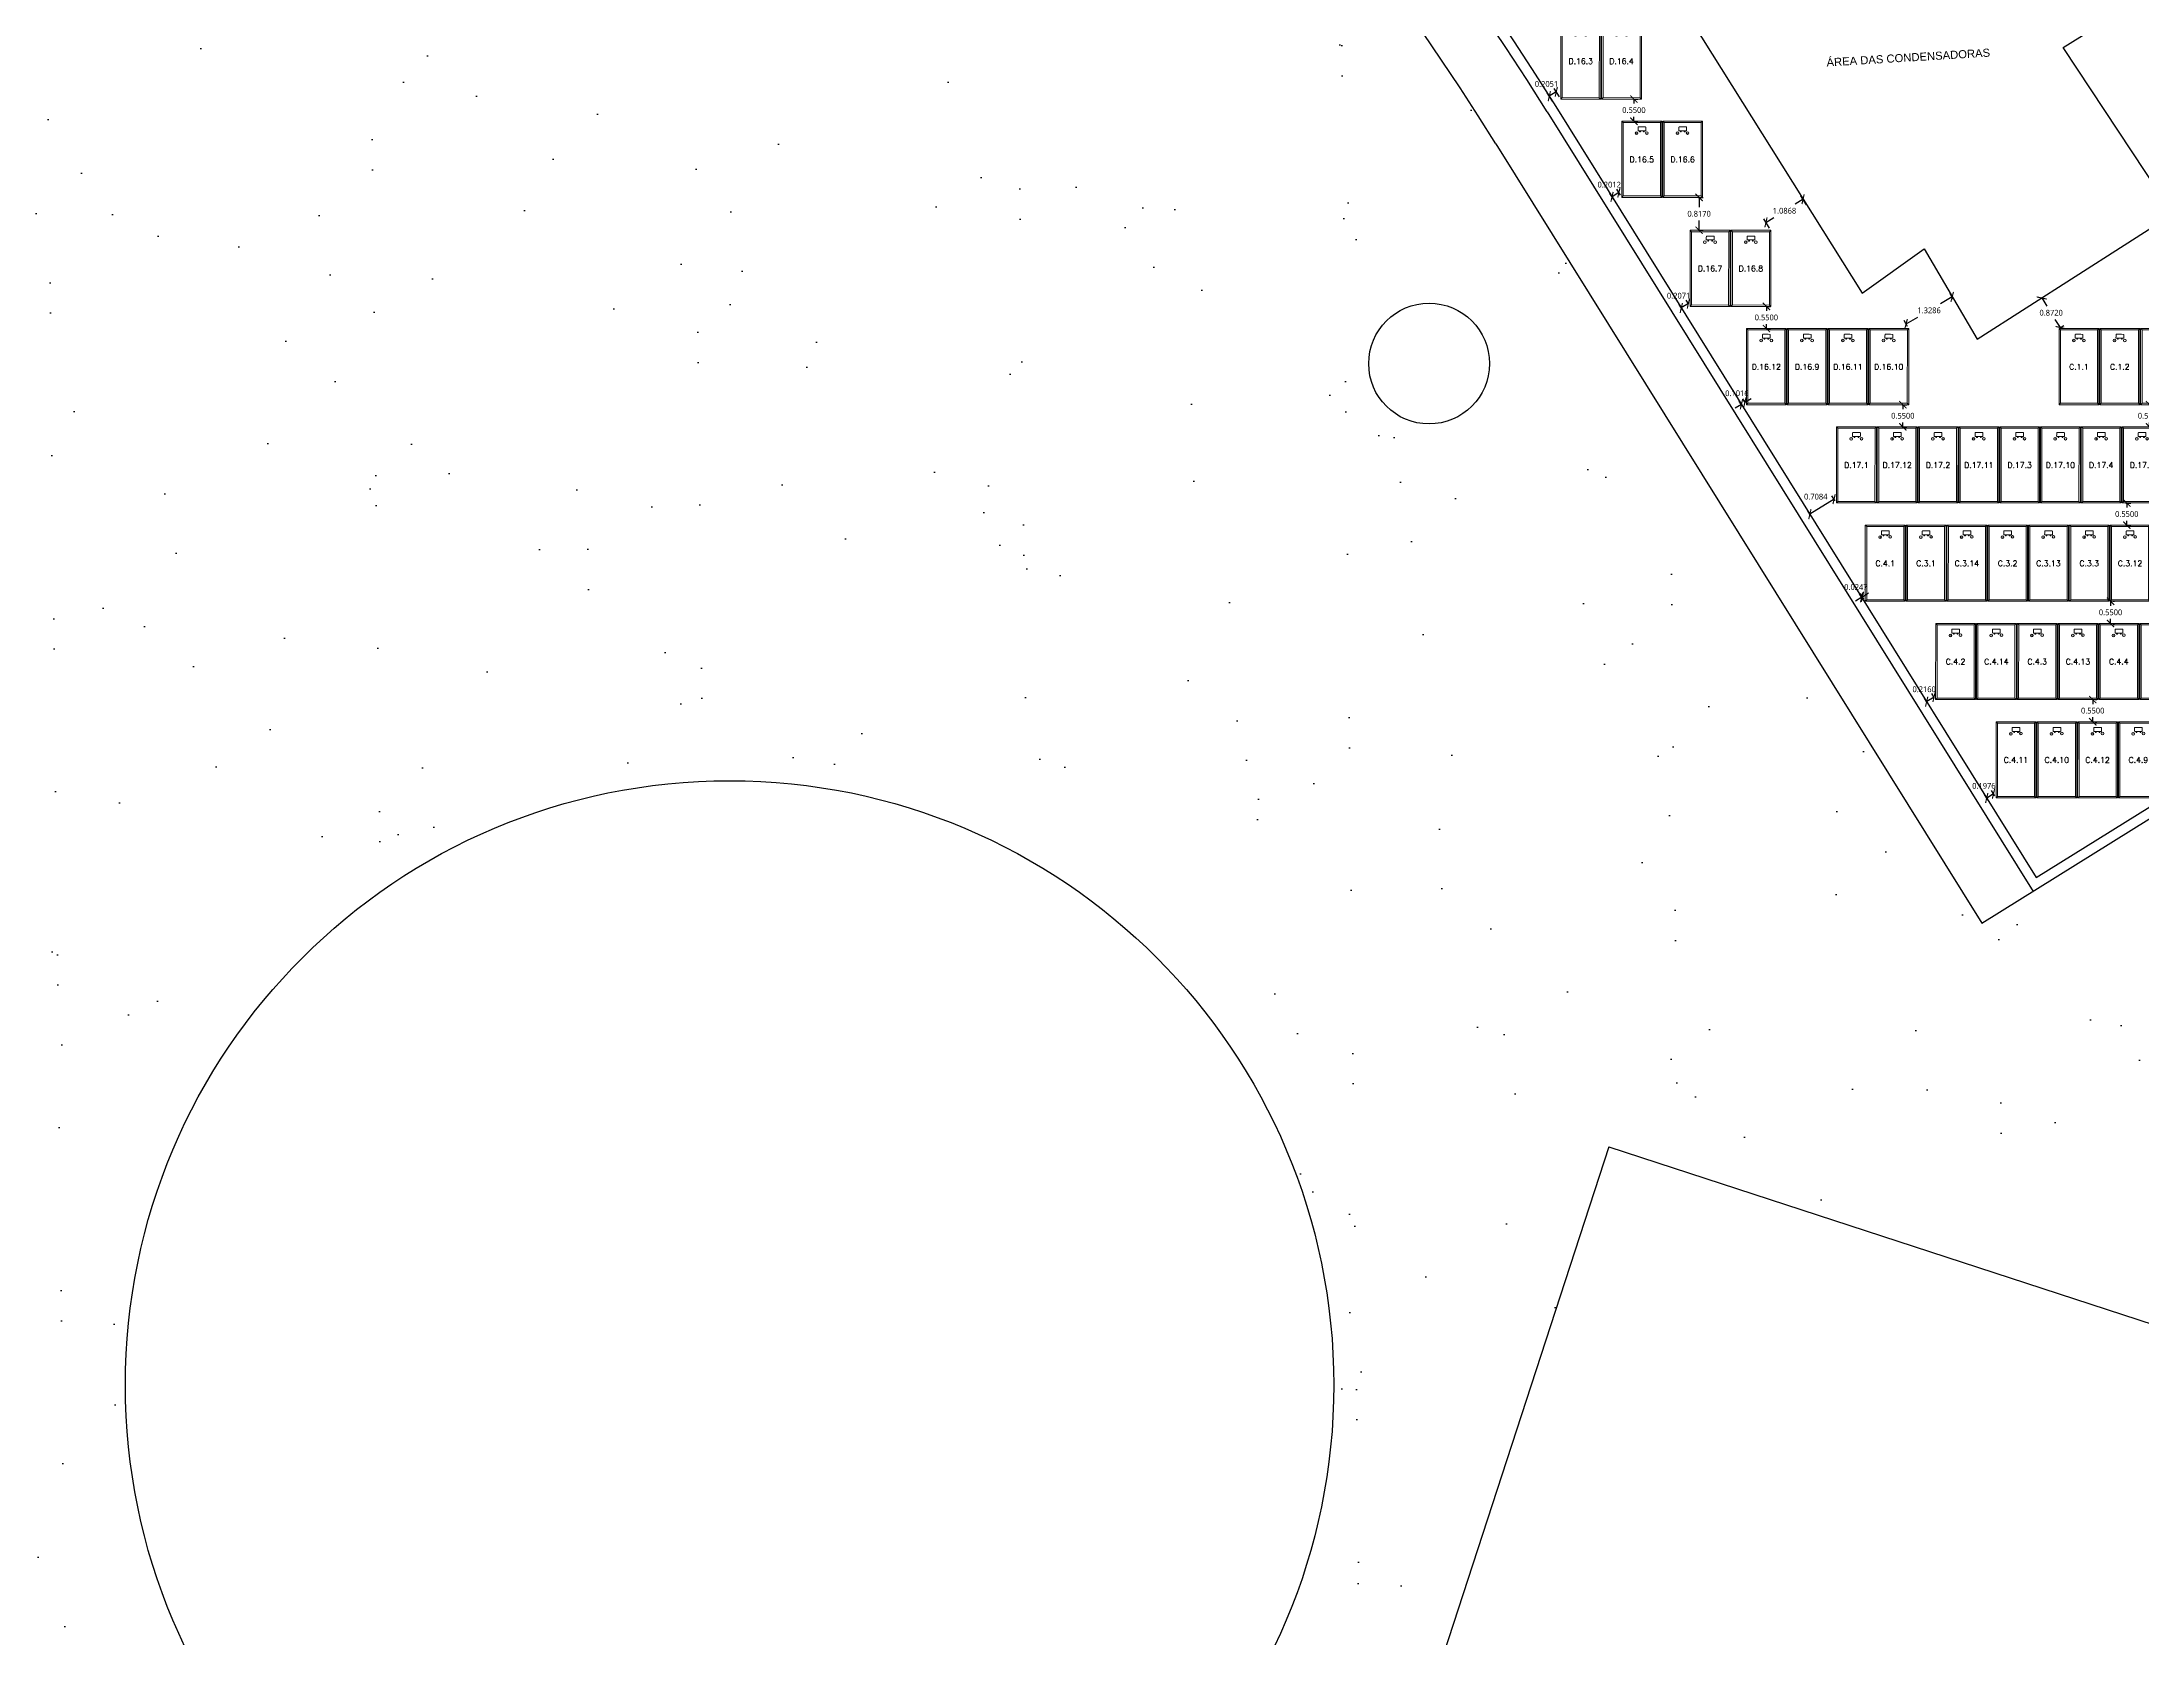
# Model space of a CAD drawing. Header units: metres. Extents: x 399 to 2240, y -1398 to 399.
# Drawn here: x 2039.2 to 2091.4, y -1249.5 to -1209.9 of the extents above; entities that cross this region are included whole.
import ezdxf

# ---------------------------------------------------------------- set-up
doc = ezdxf.new("R2010")
doc.units = ezdxf.units.M
doc.header["$MEASUREMENT"] = 0
doc.layers.get('0').update_dxf_attribs({"linetype": 'CONTINUOUS'})
doc.layers.get('Defpoints').update_dxf_attribs({"linetype": 'CONTINUOUS'})
for name, color, linetype in [('ARQUITETURA', 253, 'CONTINUOUS'), ('Cota', 10, 'CONTINUOUS'), ('MÓDULOS FV', 7, 'CONTINUOUS')]:
    doc.layers.add(name, color=color, linetype=linetype)
doc.layers.add('MOD_ALOCADOS_A', color=5, linetype='CONTINUOUS', lineweight=9)
doc.layers.add('MODULOS_PV', color=2, linetype='CONTINUOUS', lineweight=9)
doc.styles.add('ENGECAD', font='arial.ttf')
doc.styles.add('R120-500', font='romans.shx', dxfattribs={"height": 1.5})
doc.styles.add('Verdana', font='ebrima.ttf', dxfattribs={"height": 0.142547})
doc.dimstyles.get("Standard").update_dxf_attribs({"dimtxt": 0.18, "dimasz": 0.18, "dimexe": 0.18, "dimexo": 0.0625, "dimgap": 0.09, "dimtad": 0, "dimtih": 1, "dimtoh": 1, "dimdec": 4, "dimzin": 0, "dimdsep": 46, "dimtxsty": 'Standard', "dimcen": 0.09, "dimadec": 0, "dimazin": 0, "dimtfac": 1, "dimtdec": 4, "dimtofl": 0, "dimtmove": 0, "dimatfit": 3, "dimfxl": 1, "dimtolj": 1, "dimtzin": 0, "dimarcsym": 0})

# ---------------------------------------------------------------- blocks, each defined once
blk = doc.blocks.new('modulo')
at = {"layer": 'MODULOS_PV', "color": 8}
for p, q in [((-0.751, 2.014), (-0.753, 2.063)), ((-1.381, 1.342), (-1.43, 1.34)), ((0.577, 0.769), (0.626, 0.771)), ((-0.053, 0.097), (-0.051, 0.048))]:
    blk.add_line(p, q, dxfattribs=at)
for points in [[(-1.43, 1.34), (-0.753, 2.063), (0.626, 0.771), (-0.051, 0.048)], [(-1.381, 1.342), (-0.751, 2.014), (0.577, 0.769), (-0.053, 0.097)]]:
    blk.add_lwpolyline(points, close=True, dxfattribs=at)
for points in [[(-0.878, 1.581), (-0.857, 1.562), (-0.87, 1.548), (-0.891, 1.567)], [(-0.956, 1.498), (-0.935, 1.478), (-0.922, 1.492), (-0.943, 1.512)]]:
    blk.add_lwpolyline(points, dxfattribs=at)
blk.add_circle((-0.793, 1.591), 0.0332, dxfattribs=at)
at = {"layer": 'MODULOS_PV', "color": 1}
blk.add_circle((-0.963, 1.403), 0.0332, dxfattribs=at)
at = {"layer": 'MODULOS_PV', "color": 8}
blk.add_open_spline([(-0.986, 1.473), (-1.006, 1.493), (-1.027, 1.512), (-1.048, 1.532), (-1.048, 1.532), (-1.049, 1.534), (-1.049, 1.536), (-1.048, 1.538), (-1.048, 1.539), (-1.007, 1.583), (-0.966, 1.627), (-0.925, 1.67), (-0.924, 1.671), (-0.922, 1.672), (-0.919, 1.672), (-0.918, 1.671), (-0.917, 1.671), (-0.897, 1.652), (-0.876, 1.632), (-0.855, 1.613), (-0.855, 1.612), (-0.854, 1.611), (-0.854, 1.608), (-0.855, 1.606), (-0.855, 1.605), (-0.896, 1.561), (-0.937, 1.518), (-0.978, 1.474), (-0.979, 1.473), (-0.981, 1.472), (-0.984, 1.472), (-0.985, 1.473), (-0.986, 1.473)], degree=3, knots=[0, 0, 0, 0, 1, 1, 1, 1.002534, 1.003925, 1.008052, 1.008052, 1.008052, 2.008052, 2.008052, 2.008052, 2.012179, 2.01357, 2.016104, 2.016104, 2.016104, 3.016104, 3.016104, 3.016104, 3.018638, 3.02003, 3.024156, 3.024156, 3.024156, 4.024156, 4.024156, 4.024156, 4.028283, 4.029675, 4.032208, 4.032208, 4.032208, 4.032208], dxfattribs=at)
at = {"layer": 'MODULOS_PV', "color": 8, "insert": (-0.827, 1.597), "char_height": 0.0572, "width": 0.10748, "attachment_point": 1, "rotation": 46.8722}
blk.add_mtext('-', dxfattribs=at)
at = {"layer": 'MODULOS_PV', "color": 1, "insert": (-0.997, 1.409), "char_height": 0.0572, "width": 0.10748, "attachment_point": 1, "rotation": 46.8722}
blk.add_mtext('+', dxfattribs=at)
blk = doc.blocks.new('_ArchTick')
at = {"color": 0, "linetype": 'ByBlock', "const_width": 0.15}
blk.add_lwpolyline([(-0.5, -0.5), (0.5, 0.5)], dxfattribs=at)
blk = doc.blocks.new('*D1058')
at = {"layer": 'Cota', "color": 0, "lineweight": -2, "transparency": 16777216}
for p, q in [((2076.728, -1211.341), (2076.595, -1211.129)), ((2076.822, -1211.105), (2076.649, -1211.214)), ((2076.902, -1211.232), (2076.769, -1211.02))]:
    blk.add_line(p, q, dxfattribs=at)
at = {"layer": 'Defpoints', "color": 0, "transparency": 16777216}
for p in [(2076.649, -1211.214), (2076.761, -1211.394), (2076.935, -1211.285)]:
    blk.add_point(p, dxfattribs=at)
at = {"layer": 'Cota', "color": 0, "lineweight": -2, "transparency": 16777216, "xscale": 0.18, "yscale": 0.18, "zscale": 0.18}
for p, rotation in [((2076.649, -1211.214), 212.0118263096996), ((2076.822, -1211.105), 32.01182630969966)]:
    blk.add_blockref('_ArchTick', p, dxfattribs=dict(at, rotation=rotation))
at = {"layer": 'Cota', "color": 0, "transparency": 16777216, "insert": (2076.58, -1210.911), "char_height": 0.1425, "attachment_point": 5, "style": 'Verdana'}
blk.add_mtext('\\A1;0.2051', dxfattribs=at)
blk = doc.blocks.new('*D1059')
at = {"layer": 'Cota', "color": 0, "lineweight": -2, "transparency": 16777216}
for p, q in [((2078.248, -1213.778), (2078.153, -1213.627)), ((2078.377, -1213.605), (2078.206, -1213.712)), ((2078.418, -1213.672), (2078.324, -1213.521))]:
    blk.add_line(p, q, dxfattribs=at)
at = {"layer": 'Defpoints', "color": 0, "transparency": 16777216}
for p in [(2078.206, -1213.712), (2078.451, -1213.725), (2078.281, -1213.831)]:
    blk.add_point(p, dxfattribs=at)
at = {"layer": 'Cota', "color": 0, "lineweight": -2, "transparency": 16777216, "xscale": 0.18, "yscale": 0.18, "zscale": 0.18}
for p, rotation in [((2078.206, -1213.712), 211.9396266888839), ((2078.377, -1213.605), 31.93962668888387)]:
    blk.add_blockref('_ArchTick', p, dxfattribs=dict(at, rotation=rotation))
at = {"layer": 'Cota', "color": 0, "transparency": 16777216, "insert": (2078.136, -1213.41), "char_height": 0.1425, "attachment_point": 5, "style": 'Verdana'}
blk.add_mtext('\\A1;0.2012', dxfattribs=at)
blk = doc.blocks.new('*D1060')
at = {"layer": 'Cota', "color": 0, "lineweight": -2, "transparency": 16777216}
for p, q in [((2080.113, -1216.379), (2080.049, -1216.276)), ((2079.937, -1216.488), (2079.873, -1216.386)), ((2080.102, -1216.361), (2079.926, -1216.471))]:
    blk.add_line(p, q, dxfattribs=at)
at = {"layer": 'Defpoints', "color": 0, "transparency": 16777216}
for p in [(2079.926, -1216.471), (2079.97, -1216.541), (2080.146, -1216.432)]:
    blk.add_point(p, dxfattribs=at)
at = {"layer": 'Cota', "color": 0, "lineweight": -2, "transparency": 16777216, "xscale": 0.18, "yscale": 0.18, "zscale": 0.18}
for p, rotation in [((2079.926, -1216.471), 211.9396266889901), ((2080.102, -1216.361), 31.93962668899011)]:
    blk.add_blockref('_ArchTick', p, dxfattribs=dict(at, rotation=rotation))
at = {"layer": 'Cota', "color": 0, "transparency": 16777216, "insert": (2079.859, -1216.167), "char_height": 0.1425, "attachment_point": 5, "style": 'Verdana'}
blk.add_mtext('\\A1;0.2071', dxfattribs=at)
blk = doc.blocks.new('*D1061')
at = {"layer": 'Cota', "color": 0, "lineweight": -2, "transparency": 16777216}
for p, q in [((2081.419, -1218.865), (2081.266, -1218.96)), ((2081.423, -1218.873), (2081.366, -1218.78)), ((2081.51, -1218.819), (2081.452, -1218.727)), ((2081.505, -1218.811), (2081.658, -1218.716))]:
    blk.add_line(p, q, dxfattribs=at)
at = {"layer": 'Defpoints', "color": 0, "transparency": 16777216}
for p in [(2081.419, -1218.865), (2081.456, -1218.926), (2081.543, -1218.872)]:
    blk.add_point(p, dxfattribs=at)
at = {"layer": 'Cota', "color": 0, "lineweight": -2, "transparency": 16777216, "xscale": 0.18, "yscale": 0.18, "zscale": 0.18}
for p, rotation in [((2081.419, -1218.865), 31.93962668892381), ((2081.505, -1218.811), 211.9396266889238)]:
    blk.add_blockref('_ArchTick', p, dxfattribs=dict(at, rotation=rotation))
at = {"layer": 'Cota', "color": 0, "transparency": 16777216, "insert": (2081.307, -1218.589), "char_height": 0.1425, "attachment_point": 5, "style": 'Verdana'}
blk.add_mtext('\\A1;0.1016', dxfattribs=at)
blk = doc.blocks.new('*D1062')
at = {"layer": 'Cota', "color": 0, "lineweight": -2, "transparency": 16777216}
for p, q in [((2083.038, -1213.912), (2082.896, -1213.685)), ((2082.028, -1214.347), (2082.226, -1214.223)), ((2082.949, -1213.77), (2082.75, -1213.894)), ((2082.117, -1214.489), (2081.975, -1214.262))]:
    blk.add_line(p, q, dxfattribs=at)
at = {"layer": 'Defpoints', "color": 0, "transparency": 16777216}
for p in [(2082.949, -1213.77), (2083.071, -1213.965), (2082.15, -1214.542)]:
    blk.add_point(p, dxfattribs=at)
at = {"layer": 'Cota', "color": 0, "lineweight": -2, "transparency": 16777216, "xscale": 0.18, "yscale": 0.18, "zscale": 0.18}
for p, rotation in [((2082.949, -1213.77), 32.06645021516409), ((2082.028, -1214.347), 212.0664502151641)]:
    blk.add_blockref('_ArchTick', p, dxfattribs=dict(at, rotation=rotation))
at = {"layer": 'Cota', "color": 0, "transparency": 16777216, "insert": (2082.488, -1214.058), "char_height": 0.1425, "attachment_point": 5, "style": 'Verdana'}
blk.add_mtext('\\A1;1.0868', dxfattribs=at)
blk = doc.blocks.new('*D1063')
at = {"layer": 'Cota', "color": 0, "lineweight": -2, "transparency": 16777216}
for p, q in [((2086.651, -1216.195), (2086.358, -1216.367)), ((2086.687, -1216.256), (2086.601, -1216.109)), ((2085.541, -1216.928), (2085.455, -1216.781)), ((2085.506, -1216.868), (2085.799, -1216.695))]:
    blk.add_line(p, q, dxfattribs=at)
at = {"layer": 'Defpoints', "color": 0, "transparency": 16777216}
for p in [(2086.651, -1216.195), (2086.718, -1216.309), (2085.573, -1216.982)]:
    blk.add_point(p, dxfattribs=at)
at = {"layer": 'Cota', "color": 0, "lineweight": -2, "transparency": 16777216, "xscale": 0.18, "yscale": 0.18, "zscale": 0.18}
for p, rotation in [((2086.651, -1216.195), 30.40941371144956), ((2085.506, -1216.868), 210.4094137114496)]:
    blk.add_blockref('_ArchTick', p, dxfattribs=dict(at, rotation=rotation))
at = {"layer": 'Cota', "color": 0, "transparency": 16777216, "insert": (2086.078, -1216.531), "char_height": 0.1425, "attachment_point": 5, "style": 'Verdana'}
blk.add_mtext('\\A1;1.3286', dxfattribs=at)
blk = doc.blocks.new('*D1064')
at = {"layer": 'Cota', "color": 0, "lineweight": -2, "transparency": 16777216}
for p, q in [((2083.145, -1221.634), (2083.065, -1221.506)), ((2083.719, -1221.216), (2083.118, -1221.59)), ((2083.746, -1221.259), (2083.666, -1221.131))]:
    blk.add_line(p, q, dxfattribs=at)
at = {"layer": 'Defpoints', "color": 0, "transparency": 16777216}
for p in [(2083.779, -1221.312), (2083.118, -1221.59), (2083.178, -1221.687)]:
    blk.add_point(p, dxfattribs=at)
at = {"layer": 'Cota', "color": 0, "lineweight": -2, "transparency": 16777216, "xscale": 0.18, "yscale": 0.18, "zscale": 0.18}
for p, rotation in [((2083.118, -1221.59), 211.9396266889159), ((2083.719, -1221.216), 31.93962668891593)]:
    blk.add_blockref('_ArchTick', p, dxfattribs=dict(at, rotation=rotation))
at = {"layer": 'Cota', "color": 0, "transparency": 16777216, "insert": (2083.264, -1221.155), "char_height": 0.1425, "attachment_point": 5, "style": 'Verdana'}
blk.add_mtext('\\A1;0.7084', dxfattribs=at)
blk = doc.blocks.new('*D1067')
at = {"layer": 'Cota', "color": 0, "lineweight": -2, "transparency": 16777216}
for p, q in [((2088.873, -1216.223), (2089.003, -1216.426)), ((2088.887, -1216.214), (2088.957, -1216.169)), ((2089.342, -1216.957), (2089.212, -1216.754)), ((2089.357, -1216.948), (2089.427, -1216.904))]:
    blk.add_line(p, q, dxfattribs=at)
at = {"layer": 'Defpoints', "color": 0, "transparency": 16777216}
for p in [(2088.834, -1216.247), (2088.873, -1216.223), (2089.304, -1216.982)]:
    blk.add_point(p, dxfattribs=at)
at = {"layer": 'Cota', "color": 0, "lineweight": -2, "transparency": 16777216, "xscale": 0.18, "yscale": 0.18, "zscale": 0.18}
for p, rotation in [((2088.873, -1216.223), 122.5872121865014), ((2089.342, -1216.957), 302.5872121865014)]:
    blk.add_blockref('_ArchTick', p, dxfattribs=dict(at, rotation=rotation))
at = {"layer": 'Cota', "color": 0, "transparency": 16777216, "insert": (2089.108, -1216.59), "char_height": 0.1425, "attachment_point": 5, "style": 'Verdana'}
blk.add_mtext('\\A1;0.8720', dxfattribs=at)
blk = doc.blocks.new('*D1073')
at = {"layer": 'Cota', "color": 0, "lineweight": -2, "transparency": 16777216}
for p, q in [((2084.44, -1223.712), (2084.351, -1223.569)), ((2084.461, -1223.699), (2084.372, -1223.555)), ((2084.425, -1223.64), (2084.577, -1223.545)), ((2084.404, -1223.653), (2084.251, -1223.749))]:
    blk.add_line(p, q, dxfattribs=at)
at = {"layer": 'Defpoints', "color": 0, "transparency": 16777216}
for p in [(2084.404, -1223.653), (2084.473, -1223.765), (2084.494, -1223.752)]:
    blk.add_point(p, dxfattribs=at)
at = {"layer": 'Cota', "color": 0, "lineweight": -2, "transparency": 16777216, "xscale": 0.18, "yscale": 0.18, "zscale": 0.18}
for p, rotation in [((2084.404, -1223.653), 31.93962668854754), ((2084.425, -1223.64), 211.9396266885475)]:
    blk.add_blockref('_ArchTick', p, dxfattribs=dict(at, rotation=rotation))
at = {"layer": 'Cota', "color": 0, "transparency": 16777216, "insert": (2084.26, -1223.399), "char_height": 0.1425, "attachment_point": 5, "style": 'Verdana'}
blk.add_mtext('\\A1;0.0247', dxfattribs=at)
blk = doc.blocks.new('*D1074')
at = {"layer": 'Cota', "color": 0, "lineweight": -2, "transparency": 16777216}
for p, q in [((2086.024, -1226.253), (2085.965, -1226.158)), ((2086.201, -1226.129), (2086.018, -1226.243)), ((2086.208, -1226.139), (2086.148, -1226.044))]:
    blk.add_line(p, q, dxfattribs=at)
at = {"layer": 'Defpoints', "color": 0, "transparency": 16777216}
for p in [(2086.018, -1226.243), (2086.241, -1226.192), (2086.058, -1226.306)]:
    blk.add_point(p, dxfattribs=at)
at = {"layer": 'Cota', "color": 0, "lineweight": -2, "transparency": 16777216, "xscale": 0.18, "yscale": 0.18, "zscale": 0.18}
for p, rotation in [((2086.018, -1226.243), 211.9396266889095), ((2086.201, -1226.129), 31.93962668890953)]:
    blk.add_blockref('_ArchTick', p, dxfattribs=dict(at, rotation=rotation))
at = {"layer": 'Cota', "color": 0, "transparency": 16777216, "insert": (2085.955, -1225.937), "char_height": 0.1425, "attachment_point": 5, "style": 'Verdana'}
blk.add_mtext('\\A1;0.2160', dxfattribs=at)
blk = doc.blocks.new('*D1075')
at = {"layer": 'Cota', "color": 0, "lineweight": -2, "transparency": 16777216}
for p, q in [((2087.54, -1228.683), (2087.456, -1228.55)), ((2087.677, -1228.53), (2087.509, -1228.635)), ((2087.707, -1228.579), (2087.624, -1228.445))]:
    blk.add_line(p, q, dxfattribs=at)
at = {"layer": 'Defpoints', "color": 0, "transparency": 16777216}
for p in [(2087.509, -1228.635), (2087.573, -1228.736), (2087.74, -1228.632)]:
    blk.add_point(p, dxfattribs=at)
at = {"layer": 'Cota', "color": 0, "lineweight": -2, "transparency": 16777216, "xscale": 0.18, "yscale": 0.18, "zscale": 0.18}
for p, rotation in [((2087.509, -1228.635), 211.9396266888789), ((2087.677, -1228.53), 31.93962668887891)]:
    blk.add_blockref('_ArchTick', p, dxfattribs=dict(at, rotation=rotation))
at = {"layer": 'Cota', "color": 0, "transparency": 16777216, "insert": (2087.438, -1228.334), "char_height": 0.1425, "attachment_point": 5, "style": 'Verdana'}
blk.add_mtext('\\A1;0.1976', dxfattribs=at)
blk = doc.blocks.new('*D1077')
at = {"layer": 'Cota', "color": 0, "lineweight": -2, "transparency": 16777216}
for p, q in [((2090.14, -1226.192), (2090.14, -1226.303)), ((2090.202, -1226.192), (2090.24, -1226.192)), ((2090.14, -1226.742), (2090.14, -1226.631)), ((2090.202, -1226.742), (2090.24, -1226.742))]:
    blk.add_line(p, q, dxfattribs=at)
at = {"layer": 'Defpoints', "color": 0, "transparency": 16777216}
for p in [(2090.14, -1226.192), (2090.14, -1226.192), (2090.14, -1226.742)]:
    blk.add_point(p, dxfattribs=at)
at = {"layer": 'Cota', "color": 0, "lineweight": -2, "transparency": 16777216, "xscale": 0.18, "yscale": 0.18, "zscale": 0.18}
for p, rotation in [((2090.14, -1226.192), 90.00005878964102), ((2090.14, -1226.742), 270.0000587896411)]:
    blk.add_blockref('_ArchTick', p, dxfattribs=dict(at, rotation=rotation))
at = {"layer": 'Cota', "color": 0, "transparency": 16777216, "insert": (2090.14, -1226.467), "char_height": 0.1425, "attachment_point": 5, "style": 'Verdana'}
blk.add_mtext('\\A1;0.5500', dxfattribs=at)
blk = doc.blocks.new('*D1078')
at = {"layer": 'Cota', "color": 0, "lineweight": -2, "transparency": 16777216}
for p, q in [((2090.583, -1223.752), (2090.583, -1223.863)), ((2090.645, -1223.752), (2090.683, -1223.752)), ((2090.583, -1224.302), (2090.583, -1224.191)), ((2090.645, -1224.302), (2090.683, -1224.302))]:
    blk.add_line(p, q, dxfattribs=at)
at = {"layer": 'Defpoints', "color": 0, "transparency": 16777216}
for p in [(2090.583, -1223.752), (2090.583, -1223.752), (2090.583, -1224.302)]:
    blk.add_point(p, dxfattribs=at)
at = {"layer": 'Cota', "color": 0, "lineweight": -2, "transparency": 16777216, "xscale": 0.18, "yscale": 0.18, "zscale": 0.18}
for p, rotation in [((2090.583, -1223.752), 90.0000587896393), ((2090.583, -1224.302), 270.0000587896393)]:
    blk.add_blockref('_ArchTick', p, dxfattribs=dict(at, rotation=rotation))
at = {"layer": 'Cota', "color": 0, "transparency": 16777216, "insert": (2090.583, -1224.027), "char_height": 0.1425, "attachment_point": 5, "style": 'Verdana'}
blk.add_mtext('\\A1;0.5500', dxfattribs=at)
blk = doc.blocks.new('*D1079')
at = {"layer": 'Cota', "color": 0, "lineweight": -2, "transparency": 16777216}
for p, q in [((2090.965, -1221.312), (2091.086, -1221.312)), ((2090.986, -1221.312), (2090.986, -1221.423)), ((2090.965, -1221.862), (2091.086, -1221.862)), ((2090.986, -1221.862), (2090.986, -1221.751))]:
    blk.add_line(p, q, dxfattribs=at)
at = {"layer": 'Defpoints', "color": 0, "transparency": 16777216}
for p in [(2090.903, -1221.312), (2090.986, -1221.312), (2090.903, -1221.862)]:
    blk.add_point(p, dxfattribs=at)
at = {"layer": 'Cota', "color": 0, "lineweight": -2, "transparency": 16777216, "xscale": 0.18, "yscale": 0.18, "zscale": 0.18}
for p, rotation in [((2090.986, -1221.312), 90.00005878965426), ((2090.986, -1221.862), 270.0000587896542)]:
    blk.add_blockref('_ArchTick', p, dxfattribs=dict(at, rotation=rotation))
at = {"layer": 'Cota', "color": 0, "transparency": 16777216, "insert": (2090.986, -1221.587), "char_height": 0.1425, "attachment_point": 5, "style": 'Verdana'}
blk.add_mtext('\\A1;0.5500', dxfattribs=at)
blk = doc.blocks.new('*D1080')
at = {"layer": 'Cota', "color": 0, "lineweight": -2, "transparency": 16777216}
for p, q in [((2091.55, -1218.872), (2091.55, -1218.983)), ((2091.613, -1218.872), (2091.65, -1218.872)), ((2091.55, -1219.422), (2091.55, -1219.311)), ((2091.613, -1219.422), (2091.65, -1219.422))]:
    blk.add_line(p, q, dxfattribs=at)
at = {"layer": 'Defpoints', "color": 0, "transparency": 16777216}
for p in [(2091.55, -1218.872), (2091.55, -1218.872), (2091.55, -1219.422)]:
    blk.add_point(p, dxfattribs=at)
at = {"layer": 'Cota', "color": 0, "lineweight": -2, "transparency": 16777216, "xscale": 0.18, "yscale": 0.18, "zscale": 0.18}
for p, rotation in [((2091.55, -1218.872), 90.00005878965005), ((2091.55, -1219.422), 270.0000587896501)]:
    blk.add_blockref('_ArchTick', p, dxfattribs=dict(at, rotation=rotation))
at = {"layer": 'Cota', "color": 0, "transparency": 16777216, "insert": (2091.55, -1219.147), "char_height": 0.1425, "attachment_point": 5, "style": 'Verdana'}
blk.add_mtext('\\A1;0.5500', dxfattribs=at)
blk = doc.blocks.new('*D1093')
at = {"layer": 'Cota', "color": 0, "lineweight": -2, "transparency": 16777216}
for p, q in [((2078.75, -1211.285), (2078.75, -1211.396)), ((2078.768, -1211.285), (2078.85, -1211.285)), ((2078.75, -1211.835), (2078.75, -1211.724)), ((2078.768, -1211.835), (2078.85, -1211.835))]:
    blk.add_line(p, q, dxfattribs=at)
at = {"layer": 'Defpoints', "color": 0, "transparency": 16777216}
for p in [(2078.705, -1211.285), (2078.705, -1211.835), (2078.75, -1211.835)]:
    blk.add_point(p, dxfattribs=at)
at = {"layer": 'Cota', "color": 0, "lineweight": -2, "transparency": 16777216, "xscale": 0.18, "yscale": 0.18, "zscale": 0.18}
for p, rotation in [((2078.75, -1211.285), 90.00005878968652), ((2078.75, -1211.835), 270.0000587896865)]:
    blk.add_blockref('_ArchTick', p, dxfattribs=dict(at, rotation=rotation))
at = {"layer": 'Cota', "color": 0, "transparency": 16777216, "insert": (2078.75, -1211.56), "char_height": 0.1425, "attachment_point": 5, "style": 'Verdana'}
blk.add_mtext('\\A1;0.5500', dxfattribs=at)
blk = doc.blocks.new('*D1094')
at = {"layer": 'Cota', "color": 0, "lineweight": -2, "transparency": 16777216}
for p, q in [((2080.352, -1213.725), (2080.468, -1213.725)), ((2080.368, -1213.725), (2080.368, -1213.969)), ((2080.352, -1214.542), (2080.468, -1214.542)), ((2080.368, -1214.542), (2080.368, -1214.297))]:
    blk.add_line(p, q, dxfattribs=at)
at = {"layer": 'Defpoints', "color": 0, "transparency": 16777216}
for p in [(2080.289, -1213.725), (2080.289, -1214.542), (2080.368, -1214.542)]:
    blk.add_point(p, dxfattribs=at)
at = {"layer": 'Cota', "color": 0, "lineweight": -2, "transparency": 16777216, "xscale": 0.18, "yscale": 0.18, "zscale": 0.18}
for p, rotation in [((2080.368, -1213.725), 90.00005878964019), ((2080.368, -1214.542), 270.0000587896402)]:
    blk.add_blockref('_ArchTick', p, dxfattribs=dict(at, rotation=rotation))
at = {"layer": 'Cota', "color": 0, "transparency": 16777216, "insert": (2080.368, -1214.133), "char_height": 0.1425, "attachment_point": 5, "style": 'Verdana'}
blk.add_mtext('\\A1;0.8170', dxfattribs=at)
blk = doc.blocks.new('*D1095')
at = {"layer": 'Cota', "color": 0, "lineweight": -2, "transparency": 16777216}
for p, q in [((2082.038, -1216.432), (2082.038, -1216.543)), ((2082.076, -1216.432), (2082.138, -1216.432)), ((2082.038, -1216.982), (2082.038, -1216.871)), ((2082.076, -1216.982), (2082.138, -1216.982))]:
    blk.add_line(p, q, dxfattribs=at)
at = {"layer": 'Defpoints', "color": 0, "transparency": 16777216}
for p in [(2082.014, -1216.432), (2082.014, -1216.982), (2082.038, -1216.982)]:
    blk.add_point(p, dxfattribs=at)
at = {"layer": 'Cota', "color": 0, "lineweight": -2, "transparency": 16777216, "xscale": 0.18, "yscale": 0.18, "zscale": 0.18}
for p, rotation in [((2082.038, -1216.432), 90.00005878970084), ((2082.038, -1216.982), 270.0000587897009)]:
    blk.add_blockref('_ArchTick', p, dxfattribs=dict(at, rotation=rotation))
at = {"layer": 'Cota', "color": 0, "transparency": 16777216, "insert": (2082.038, -1216.707), "char_height": 0.1425, "attachment_point": 5, "style": 'Verdana'}
blk.add_mtext('\\A1;0.5500', dxfattribs=at)
blk = doc.blocks.new('*D1096')
at = {"layer": 'Cota', "color": 0, "lineweight": -2, "transparency": 16777216}
for p, q in [((2085.409, -1218.872), (2085.526, -1218.872)), ((2085.426, -1218.872), (2085.426, -1218.983)), ((2085.409, -1219.422), (2085.526, -1219.422)), ((2085.426, -1219.422), (2085.426, -1219.311))]:
    blk.add_line(p, q, dxfattribs=at)
at = {"layer": 'Defpoints', "color": 0, "transparency": 16777216}
for p in [(2085.347, -1218.872), (2085.347, -1219.422), (2085.426, -1219.422)]:
    blk.add_point(p, dxfattribs=at)
at = {"layer": 'Cota', "color": 0, "lineweight": -2, "transparency": 16777216, "xscale": 0.18, "yscale": 0.18, "zscale": 0.18}
for p, rotation in [((2085.426, -1218.872), 90.0000587896713), ((2085.426, -1219.422), 270.0000587896713)]:
    blk.add_blockref('_ArchTick', p, dxfattribs=dict(at, rotation=rotation))
at = {"layer": 'Cota', "color": 0, "transparency": 16777216, "insert": (2085.426, -1219.147), "char_height": 0.1425, "attachment_point": 5, "style": 'Verdana'}
blk.add_mtext('\\A1;0.5500', dxfattribs=at)

msp = doc.modelspace()

# ---------------------------------------------------------------- hatches: boundary and pattern name
at = {"layer": 'ARQUITETURA'}
h = msp.add_hatch(dxfattribs=at)
h.set_pattern_fill('AR-SAND', color=116, scale=3, angle=-46.87704, style=0)
h.set_pattern_definition([(350.62296, (1466.5355, -762.2295), (4.089919, 4.08927), [0, -4.56, 0, -5.1, 0, -4.875]), (320.623, (1466.5355, -762.2295), (9.808834, 1.91215), [0, -2.46, 0, -4.11, 0, -1.575]), (280.62296, (1464.013, -759.536), (6.39856, -6.807323), [0, -1.5, 0, -5.4, 0, -7.05]), (270.623, (1464.013, -759.536), (8.08648, -4.78256), [0, -0.75, 0, -3.54, 0, -4.05])])
edge = h.paths.add_edge_path(flags=16)
edge.add_arc((2066.28697, -1207.2145), 1.5, 0, 360)
edge = h.paths.add_edge_path(flags=16)
edge.add_arc((2057.59948, -1198.56367), 1.5, 0, 360)
edge = h.paths.add_edge_path(flags=16)
edge.add_arc((2073.66511, -1217.85031), 1.5, 0, 360)
edge = h.paths.add_edge_path()
edge.add_line((2077.35217, -1309.79176), (2085.44517, -1302.21109))
edge.add_line((2085.44517, -1302.21109), (2073.23928, -1273.42679))
edge.add_line((2073.23928, -1273.42679), (2067.01112, -1271.39588))
edge.add_line((2067.01112, -1271.39588), (2078.12983, -1237.29831))
edge.add_line((2078.12983, -1237.29831), (2099.86087, -1244.38448))
edge.add_line((2099.86087, -1244.38448), (2105.89079, -1225.89263))
edge.add_line((2105.89079, -1225.89263), (2099.9053, -1223.94085))
edge.add_line((2099.9053, -1223.94085), (2088.65905, -1230.95182))
edge.add_line((2088.65905, -1230.95182), (2087.38614, -1231.74536))
edge.add_line((2087.38614, -1231.74536), (2081.30235, -1221.98639))
edge.add_line((2081.30235, -1221.98639), (2075.32436, -1212.39714))
edge.add_arc((2015.07334, -1249.95794), 71, 31.9396267, 58.4036169)
edge.add_line((2052.27252, -1189.48298), (2051.642, -1190.50399))
edge.add_line((2051.642, -1190.50399), (2053.78955, -1191.87959))
edge.add_line((2053.78955, -1191.87959), (2048.26893, -1200.81919))
edge.add_line((2048.26893, -1200.81919), (2046.14413, -1199.88256))
edge.add_line((2046.14413, -1199.88256), (2045.08317, -1201.60057))
edge.add_line((2045.08317, -1201.60057), (2040.54948, -1199.60208))
edge.add_line((2040.54948, -1199.60208), (2026.14744, -1232.20715))
edge.add_line((2026.14744, -1232.20715), (2038.65431, -1250.5426))
edge.add_line((2038.65431, -1250.5426), (2041.80708, -1254.47458))
edge.add_line((2041.80708, -1254.47458), (2044.45837, -1252.41583))
edge.add_arc((2056.2978, -1243.20562), 15, -76.242876, 217.880293, ccw=False)
edge.add_line((2059.8649, -1257.77531), (2060.06952, -1259.07612))
edge.add_line((2060.06952, -1259.07612), (2062.97181, -1258.61958))
edge.add_line((2062.97181, -1258.61958), (2063.4613, -1261.73132))
edge.add_line((2063.4613, -1261.73132), (2056.39816, -1262.84238))
edge.add_line((2056.39816, -1262.84238), (2055.90867, -1259.73064))
edge.add_line((2055.90867, -1259.73064), (2057.58147, -1259.46751))
edge.add_line((2057.58147, -1259.46751), (2057.37685, -1258.16676))
edge.add_arc((2056.2978, -1243.20562), 15, 229.734458, 274.125255, ccw=False)
edge.add_line((2046.60283, -1254.65148), (2042.74767, -1259.15568))
edge.add_line((2042.74767, -1259.15568), (2047.01426, -1260.54695))
edge.add_line((2047.01426, -1260.54695), (2045.29851, -1265.80863))
edge.add_line((2045.29851, -1265.80863), (2040.3452, -1264.19343))
edge.add_line((2040.3452, -1264.19343), (2039.01192, -1268.28219))
edge.add_line((2039.01192, -1268.28219), (2061.18295, -1275.51183))
edge.add_line((2061.18295, -1275.51183), (2054.05252, -1297.37863))
edge.add_line((2054.05252, -1297.37863), (2078.7715, -1305.43912))
edge.add_line((2078.7715, -1305.43912), (2077.35217, -1309.79176))

# ---------------------------------------------------------------- linework, layer by layer
for p, q in [((2076.59727, -1211.6036), (2088.65905, -1230.95182)), ((2076.80942, -1211.47135), (2088.73895, -1230.60741)), ((2075.32436, -1212.39714), (2087.38614, -1231.74536)), ((2087.38614, -1231.74536), (2105.33416, -1220.55647)), ((2088.73895, -1230.60741), (2103.58955, -1221.34947)), ((2078.12983, -1237.29831), (2067.01109, -1271.396)), ((2078.12983, -1237.29831), (2067.01112, -1271.39588)), ((2078.12983, -1237.29831), (2099.86087, -1244.38448))]:
    msp.add_line(p, q, dxfattribs=at)
msp.add_lwpolyline([(2006.49618, -1174.33708), (2028.46424, -1178.45098, -0.21006605), (2076.80942, -1211.47135)], format="xyb", dxfattribs=at)
msp.add_lwpolyline([(2079.18303, -1207.75902), (2084.41244, -1216.10628), (2085.95312, -1215.00546), (2087.26916, -1217.24776), (2092.13919, -1214.13478), (2089.40769, -1210.00664), (2091.02357, -1209.00718), (2088.30642, -1204.33829), (2084.98313, -1206.37927), (2082.17206, -1202.41473), (2080.8689, -1203.25395), (2082.51228, -1205.72783)], close=True, dxfattribs=at)
for centre, radius in [((2073.66511, -1217.85031), 1.5), ((2056.2978, -1243.20562), 15)]:
    msp.add_circle(centre, radius, dxfattribs=at)
for radius, end in [(72.5, 79.3932378), (71, 74.2214872)]:
    msp.add_arc((2015.07334, -1249.95794), radius, 31.9396267, end, dxfattribs=at)

# ---------------------------------------------------------------- block references
at = {"layer": 'MÓDULOS FV', "rotation": 313.12783086684}
for p in [(2076.93477, -1211.35487), (2077.94777, -1211.35487), (2078.45132, -1213.79487), (2079.46432, -1213.79487), (2080.14594, -1216.50187), (2081.15894, -1216.50187), (2081.54264, -1218.94189), (2082.55564, -1218.94189), (2083.56864, -1218.94189), (2084.58164, -1218.94189), (2089.30413, -1218.94189), (2090.31713, -1218.94189), (2091.33013, -1218.94189), (2083.77887, -1221.38189), (2084.79187, -1221.38189), (2085.80487, -1221.38189), (2086.81787, -1221.38189), (2087.83087, -1221.38189), (2088.84387, -1221.38189), (2089.85687, -1221.38189), (2090.86987, -1221.38189), (2091.88287, -1221.38189), (2084.49431, -1223.82189), (2085.50731, -1223.82189), (2086.52031, -1223.82189), (2087.53331, -1223.82189), (2088.54631, -1223.82189), (2089.55931, -1223.82189), (2090.57231, -1223.82189), (2091.58531, -1223.82189), (2086.24083, -1226.26189), (2087.25383, -1226.26189), (2088.26683, -1226.26189), (2089.27983, -1226.26189), (2090.29283, -1226.26189), (2091.30583, -1226.26189), (2087.74027, -1228.70189), (2088.75327, -1228.70189), (2089.76627, -1228.70189), (2090.77927, -1228.70189)]:
    msp.add_blockref('modulo', p, dxfattribs=at)

# ---------------------------------------------------------------- texts
at = {"layer": 'ARQUITETURA', "style": 'ENGECAD'}
msp.add_text('ÁREA DAS CONDENSADORAS', height=0.2, rotation=3.491624, dxfattribs=at).set_placement((2083.5374, -1210.47725))
at = {"layer": 'MOD_ALOCADOS_A', "color": 5, "char_height": 0.14, "attachment_point": 5, "style": 'R120-500'}
for s, insert in [('D.16.3', (2077.42919, -1210.34462)), ('D.16.4', (2078.44219, -1210.34462)), ('D.16.5', (2078.94575, -1212.78462)), ('D.16.6', (2079.95875, -1212.78462)), ('D.16.7', (2080.64036, -1215.49162)), ('D.16.8', (2081.65336, -1215.49162)), ('D.16.12', (2082.03706, -1217.93164)), ('D.16.9', (2083.05006, -1217.93164)), ('D.16.11', (2084.06306, -1217.93164)), ('D.16.10', (2085.07606, -1217.93164))]:
    msp.add_mtext_dynamic_manual_height_columns(s, width=0.992, gutter_width=7.5, heights=[0], dxfattribs=dict(at, insert=insert))
at = {"layer": 'MOD_ALOCADOS_A', "color": 4, "char_height": 0.14, "attachment_point": 5, "style": 'R120-500'}
for s, insert in [('C.1.1', (2089.79856, -1217.93164)), ('C.1.2', (2090.81156, -1217.93164))]:
    msp.add_mtext_dynamic_manual_height_columns(s, width=0.992, gutter_width=7.5, heights=[0], dxfattribs=dict(at, insert=insert))
at = {"layer": 'MOD_ALOCADOS_A', "color": 6, "char_height": 0.14, "attachment_point": 5, "style": 'R120-500'}
for s, insert in [('D.17.1', (2084.27329, -1220.37164)), ('D.17.12', (2085.28629, -1220.37164)), ('D.17.2', (2086.29929, -1220.37164)), ('D.17.11', (2087.31229, -1220.37164)), ('D.17.3', (2088.32529, -1220.37164)), ('D.17.10', (2089.33829, -1220.37164)), ('D.17.4', (2090.35129, -1220.37164)), ('D.17.9', (2091.36429, -1220.37164))]:
    msp.add_mtext_dynamic_manual_height_columns(s, width=0.992, gutter_width=7.5, heights=[0], dxfattribs=dict(at, insert=insert))
at = {"layer": 'MOD_ALOCADOS_A', "color": 3, "char_height": 0.14, "attachment_point": 5, "style": 'R120-500'}
for s, insert in [('C.4.1', (2084.98873, -1222.81164)), ('C.4.2', (2086.73525, -1225.25164)), ('C.4.14', (2087.74825, -1225.25164)), ('C.4.3', (2088.76125, -1225.25164)), ('C.4.13', (2089.77425, -1225.25164)), ('C.4.4', (2090.78725, -1225.25164)), ('C.4.11', (2088.23469, -1227.69164)), ('C.4.10', (2089.24769, -1227.69164)), ('C.4.12', (2090.26069, -1227.69164)), ('C.4.9', (2091.27369, -1227.69164))]:
    msp.add_mtext_dynamic_manual_height_columns(s, width=0.992, gutter_width=7.5, heights=[0], dxfattribs=dict(at, insert=insert))
at = {"layer": 'MOD_ALOCADOS_A', "color": 2, "char_height": 0.14, "attachment_point": 5, "style": 'R120-500'}
for s, insert in [('C.3.1', (2086.00173, -1222.81164)), ('C.3.14', (2087.01473, -1222.81164)), ('C.3.2', (2088.02773, -1222.81164)), ('C.3.13', (2089.04073, -1222.81164)), ('C.3.3', (2090.05373, -1222.81164)), ('C.3.12', (2091.06673, -1222.81164))]:
    msp.add_mtext_dynamic_manual_height_columns(s, width=0.992, gutter_width=7.5, heights=[0], dxfattribs=dict(at, insert=insert))

# ---------------------------------------------------------------- dimensions: what is measured, and where the dimension line sits
at = {"layer": 'Cota', "color": 1}
for p1, p2, distance, picture, middle in [((2076.93477, -1211.28487), (2076.76088, -1211.39358), -0.21198, '*D1058', (2076.58003, -1210.91086)), ((2078.70508, -1211.28487), (2078.70508, -1211.83487), 0.04509, '*D1093', (2078.75017, -1211.55987)), ((2078.45132, -1213.72487), (2078.28062, -1213.83129), -0.14075, '*D1059', (2078.1364, -1213.40982)), ((2080.28904, -1213.72487), (2080.28904, -1214.54187), 0.07857, '*D1094', (2080.3676, -1214.13337)), ((2082.14994, -1214.54187), (2083.0709, -1213.9649), 0.22997, '*D1062', (2082.48833, -1214.0585)), ((2080.14594, -1216.43187), (2079.97016, -1216.54146), -0.08337, '*D1060', (2079.85883, -1216.16709)), ((2082.01376, -1216.43187), (2082.01376, -1216.98189), 0.02437, '*D1095', (2082.03813, -1216.70688)), ((2085.57263, -1216.98189), (2086.71843, -1216.30941), 0.13251, '*D1063', (2086.07846, -1216.53137)), ((2089.30413, -1216.98189), (2088.8345, -1216.24718), -0.04542, '*D1067', (2089.10759, -1216.59007)), ((2081.54264, -1218.87189), (2081.45646, -1218.92562), -0.07123, '*D1061', (2081.30675, -1218.58949)), ((2085.34677, -1218.87189), (2085.34677, -1219.42189), 0.0794, '*D1096', (2085.42618, -1219.14689)), ((2091.55035, -1219.42189), (2091.55035, -1218.87189), 0, '*D1080', (2091.55035, -1219.14689)), ((2083.77887, -1221.31189), (2083.1777, -1221.68666), -0.11347, '*D1064', (2083.26356, -1221.15484)), ((2090.90254, -1221.86189), (2090.90254, -1221.31189), -0.08326, '*D1079', (2090.9858, -1221.58689)), ((2084.49431, -1223.75189), (2084.47333, -1223.76497), -0.1315, '*D1073', (2084.25956, -1223.3987)), ((2090.58287, -1224.30189), (2090.58287, -1223.75189), 0, '*D1078', (2090.58287, -1224.02689)), ((2086.24083, -1226.19189), (2086.05753, -1226.30617), -0.07462, '*D1074', (2085.95458, -1225.93688)), ((2090.13963, -1226.74189), (2090.13963, -1226.19189), 0, '*D1077', (2090.13963, -1226.46689)), ((2087.74027, -1228.63189), (2087.57257, -1228.73644), -0.11969, '*D1075', (2087.43798, -1228.33378))]:
    dim = msp.add_aligned_dim(p1=p1, p2=p2, distance=distance, dimstyle='Standard', override={"dimtxt": 0.142547, "dimexe": 0.1, "dimtxsty": 'Verdana', "dimblk": 'ArchTick', "dimadec": 3, "dimtmove": 2}, dxfattribs=at)
    dim.commit()
    dim.dimension.update_dxf_attribs({"geometry": picture, "text_midpoint": middle})

doc.saveas('drawing.dxf')
